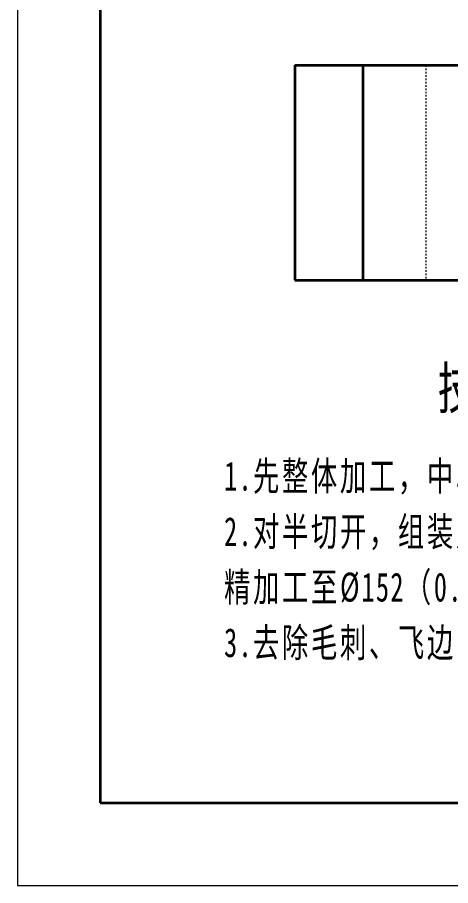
# Model space of a CAD drawing. Header units: millimetres. Extents: x -742 to 742, y -525 to 525.
# Drawn here: x -742 to -481, y -525 to 0 of the extents above; entities that cross this region are included whole.
import ezdxf

# ---------------------------------------------------------------- set-up
doc = ezdxf.new("R2010")
doc.units = ezdxf.units.MM
doc.linetypes.add('虚线', pattern=[2, 1, -1])
doc.layers.get('0').update_dxf_attribs({"lineweight": 35})
for name, color, linetype, lineweight in [('尺寸线层', 3, 'Continuous', 18), ('粗实线层', 7, 'Continuous', 35), ('细实线层', 7, 'Continuous', 18), ('虚线层', 6, '虚线', 18)]:
    doc.layers.add(name, color=color, linetype=linetype, lineweight=lineweight)
doc.styles.add('TitleStyle', font='', dxfattribs={"width": 0.667})
doc.styles.add('标准', font='', dxfattribs={"width": 0.667})
doc.styles.get('TitleStyle').set_extended_font_data('宋体')
doc.styles.get('标准').set_extended_font_data('宋体')

# ---------------------------------------------------------------- blocks, each defined once
blk = doc.blocks.new('*X2')
at = {"layer": '粗实线层'}
for p, q in [((-138.5, 95), (-138.5, -95)), ((-138.5, -95), (138.5, -95))]:
    blk.add_line(p, q, dxfattribs=at)
at = {"layer": '细实线层'}
for p, q in [((-148.5, 105), (-148.5, -105)), ((-148.5, -105), (148.5, -105))]:
    blk.add_line(p, q, dxfattribs=at)
blk = doc.blocks.new('*X9')
for p, q in [((-592.8, 60), (-592.8, -70)), ((-592.8, 60), (-551.82, 60)), ((-551.82, 60), (-551.82, -70)), ((-551.82, 60), (-487.8, 60)), ((-592.8, -70), (-551.82, -70)), ((-551.82, -70), (-487.8, -70))]:
    blk.add_line(p, q)
at = {"layer": '虚线层', "color": 7}
for p, q in [((-551.82, -70), (-551.82, 60)), ((-513.8, 60), (-513.8, -70))]:
    blk.add_line(p, q, dxfattribs=at)
blk = doc.blocks.new('*X7')
at = {"color": 0, "linetype": 'ByBlock'}
blk.add_blockref('*X9', (0, 0), dxfattribs=at)
blk = doc.blocks.new('*X29')
at = {"layer": '尺寸线层', "color": 0, "linetype": 'Continuous', "lineweight": -2, "line_spacing_factor": 1.15057}
for s, insert, char_height, width, attachment_point, style in [('\\T1.3;技术要求', (188.27, 0), 25, 766.6796, 2, 'TitleStyle'), ('\\T1.1;1.先整体加工，中心孔%%C152尺寸加工预留至%%C146\\P2.对半切开，组装定位销，锁紧螺丝后，%%C146再精加工至%%C152（0.05~0.07）\\P3.去除毛刺、飞边', (0, -56.94), 17.5, 383.3398, 1, '标准')]:
    blk.add_mtext(s, dxfattribs=dict(at, insert=insert, char_height=char_height, width=width, attachment_point=attachment_point, style=style))

msp = doc.modelspace()

# ---------------------------------------------------------------- block references
at = {"layer": '尺寸线层'}
msp.add_blockref('*X29', (-617.61, -211.657), dxfattribs=at)
at = {"layer": '粗实线层', "xscale": 5, "yscale": 5, "zscale": 5}
msp.add_blockref('*X2', (0, 0), dxfattribs=at)
at = {"layer": '粗实线层'}
msp.add_blockref('*X7', (18.013, -88.929), dxfattribs=at)

doc.saveas('drawing.dxf')
